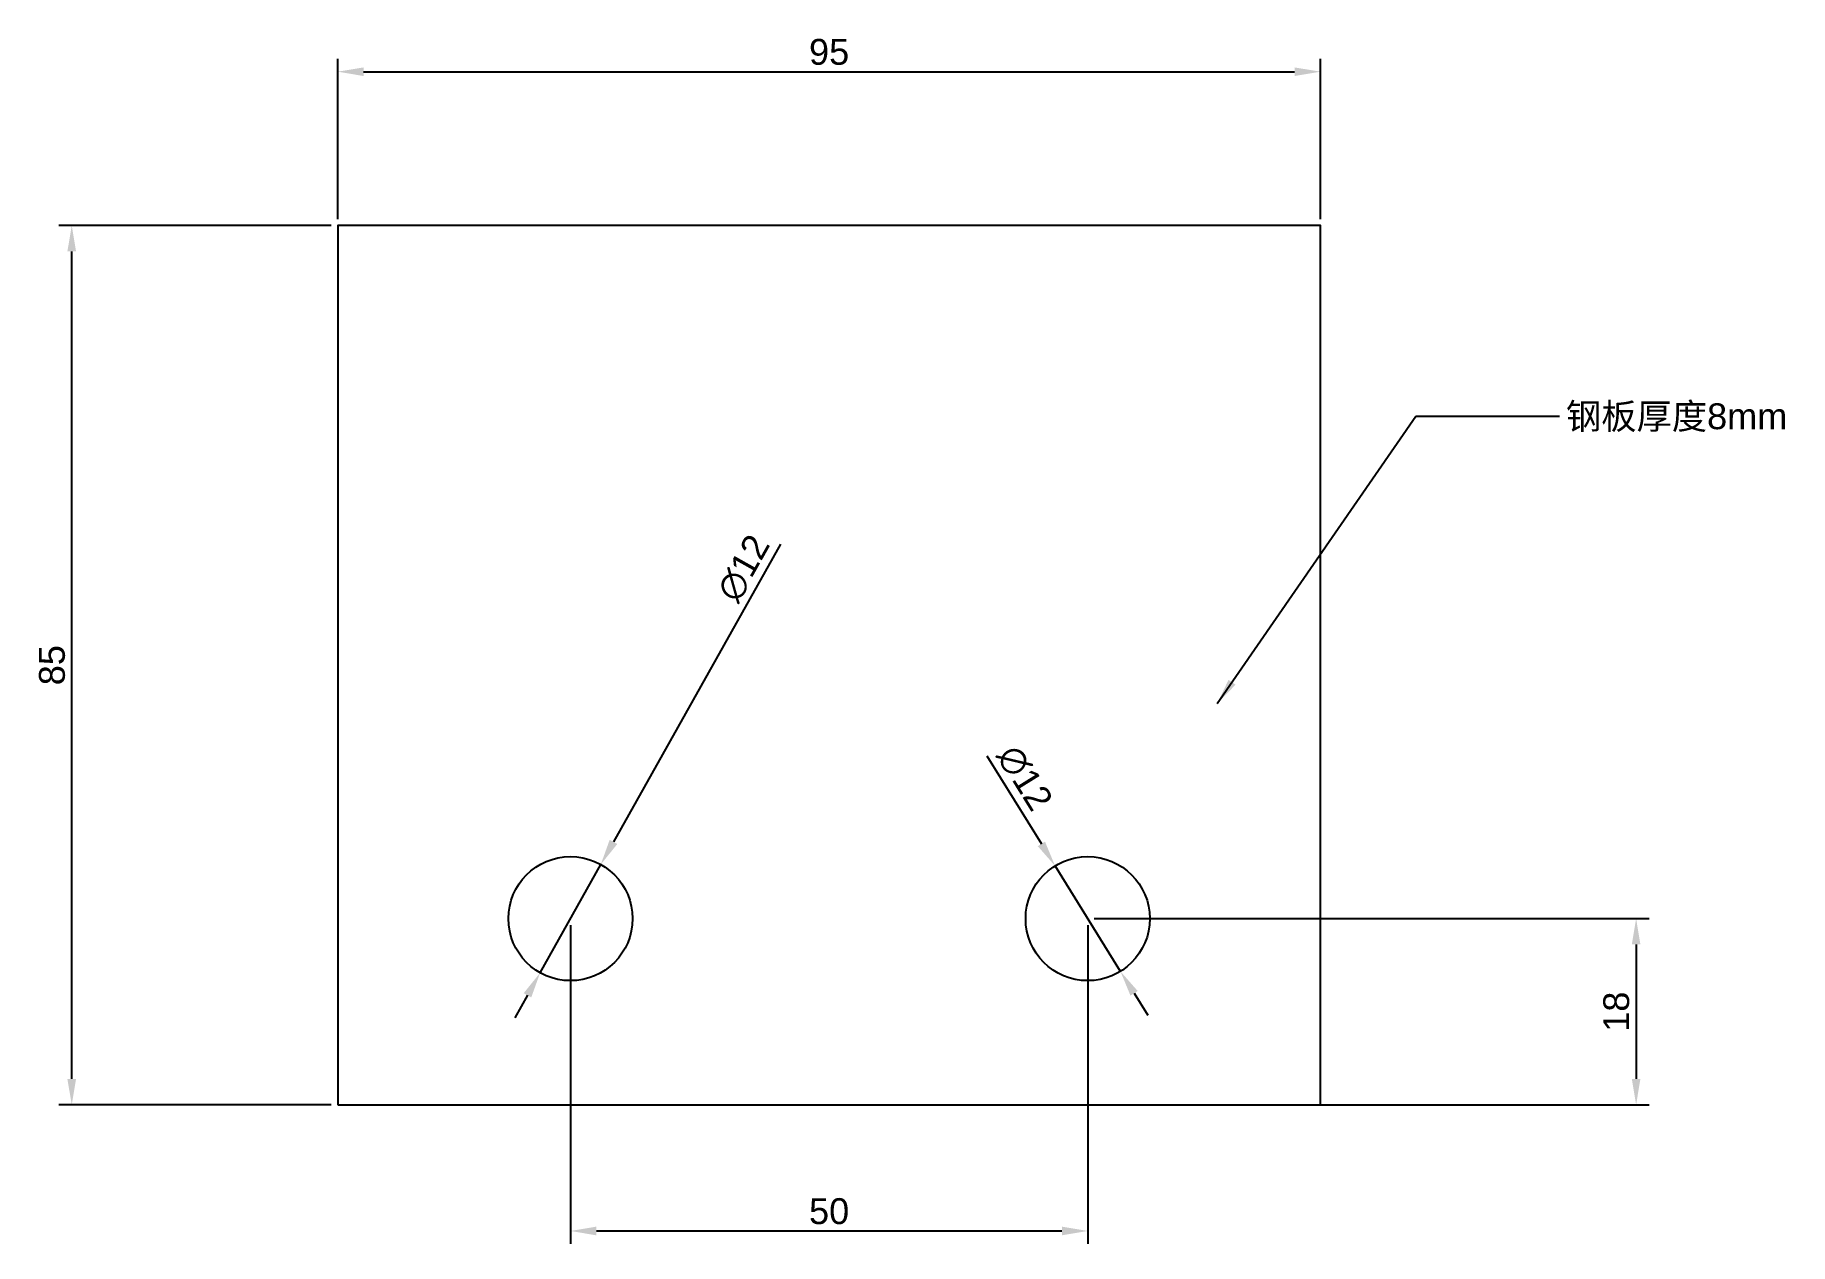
# Model space of a CAD drawing. Header units: millimetres. Extents: x -29 to 140, y -13 to 103.
import ezdxf

# ---------------------------------------------------------------- set-up
doc = ezdxf.new("R2010")
doc.units = ezdxf.units.MM
doc.styles.get("Standard").update_dxf_attribs({"font": 'arial.ttf'})
doc.dimstyles.new('ISO-25', dxfattribs={"dimtxt": 2.5, "dimasz": 2.5, "dimexe": 1.25, "dimexo": 0.625, "dimtad": 1, "dimtxsty": 'Standard', "dimcen": 2.5, "dimadec": 0, "dimazin": 0, "dimtfac": 1, "dimtmove": 0, "dimatfit": 3, "dimfxl": 1, "dimarcsym": 0})

# ---------------------------------------------------------------- blocks, each defined once
blk = doc.blocks.new('*D2')
at = {"color": 0, "lineweight": -2, "transparency": 16777216}
for p, q in [((73.12, 18), (126.76, 18)), ((125.51, 15.5), (125.51, 2.5)), ((78.12, 0), (126.76, 0))]:
    blk.add_line(p, q, dxfattribs=at)
at = {"color": 0, "transparency": 16777216}
for points in [[(125.09, 15.5), (125.92, 15.5), (125.51, 18)], [(125.09, 2.5), (125.92, 2.5), (125.51, 0)]]:
    blk.add_solid(points, dxfattribs=at)
at = {"layer": 'Defpoints', "color": 0, "transparency": 16777216}
for p in [(72.5, 18), (77.5, 0), (125.51, 0)]:
    blk.add_point(p, dxfattribs=at)
at = {"color": 0, "transparency": 16777216, "insert": (123.6, 9), "char_height": 2.5, "attachment_point": 5, "rotation": 90}
blk.add_mtext('18', dxfattribs=at)
blk = doc.blocks.new('*D5')
at = {"color": 0, "lineweight": -2, "transparency": 16777216}
for p, q in [((42.79, 54.2), (26.66, 25.41)), ((19.57, 12.77), (25.43, 23.23)), ((18.34, 10.59), (17.12, 8.41))]:
    blk.add_line(p, q, dxfattribs=at)
at = {"color": 0, "transparency": 16777216}
for points in [[(26.29, 25.62), (27.02, 25.21), (25.43, 23.23)], [(17.98, 10.79), (18.71, 10.38), (19.57, 12.77)]]:
    blk.add_solid(points, dxfattribs=at)
at = {"layer": 'Defpoints', "color": 0, "transparency": 16777216}
for p in [(25.43, 23.23), (19.57, 12.77)]:
    blk.add_point(p, dxfattribs=at)
at = {"color": 0, "transparency": 16777216, "insert": (39.23, 51.88), "char_height": 2.5, "attachment_point": 5, "rotation": 60.7227}
blk.add_mtext('∅12', dxfattribs=at)
blk = doc.blocks.new('*D6')
at = {"color": 0, "lineweight": -2, "transparency": 16777216}
for p, q in [((62.74, 33.74), (68.02, 25.22)), ((75.66, 12.9), (69.34, 23.1)), ((76.98, 10.78), (78.3, 8.65))]:
    blk.add_line(p, q, dxfattribs=at)
at = {"color": 0, "transparency": 16777216}
for points in [[(68.37, 25.44), (67.67, 25), (69.34, 23.1)], [(77.33, 11), (76.63, 10.56), (75.66, 12.9)]]:
    blk.add_solid(points, dxfattribs=at)
at = {"layer": 'Defpoints', "color": 0, "transparency": 16777216}
for p in [(69.34, 23.1), (75.66, 12.9)]:
    blk.add_point(p, dxfattribs=at)
at = {"color": 0, "transparency": 16777216, "insert": (66.4, 31.59), "char_height": 2.5, "attachment_point": 5, "rotation": 301.8044}
blk.add_mtext('∅12', dxfattribs=at)
blk = doc.blocks.new('*D7')
at = {"color": 0, "lineweight": -2, "transparency": 16777216}
for p, q in [((22.5, 17.38), (22.5, -13.45)), ((72.5, 17.38), (72.5, -13.45)), ((25, -12.2), (70, -12.2))]:
    blk.add_line(p, q, dxfattribs=at)
at = {"color": 0, "transparency": 16777216}
for points in [[(25, -11.78), (25, -12.62), (22.5, -12.2)], [(70, -11.78), (70, -12.62), (72.5, -12.2)]]:
    blk.add_solid(points, dxfattribs=at)
at = {"layer": 'Defpoints', "color": 0, "transparency": 16777216}
for p in [(22.5, 18), (72.5, 18), (72.5, -12.2)]:
    blk.add_point(p, dxfattribs=at)
at = {"color": 0, "transparency": 16777216, "insert": (47.5, -10.3), "char_height": 2.5, "attachment_point": 5}
blk.add_mtext('50', dxfattribs=at)
blk = doc.blocks.new('*D9')
at = {"color": 0, "lineweight": -2, "transparency": 16777216}
for p, q in [((0, 85.62), (0, 101.13)), ((95, 85.62), (95, 101.13)), ((2.5, 99.88), (92.5, 99.88))]:
    blk.add_line(p, q, dxfattribs=at)
at = {"color": 0, "transparency": 16777216}
for points in [[(2.5, 100.29), (2.5, 99.46), (0, 99.88)], [(92.5, 100.29), (92.5, 99.46), (95, 99.88)]]:
    blk.add_solid(points, dxfattribs=at)
at = {"layer": 'Defpoints', "color": 0, "transparency": 16777216}
for p in [(95, 99.88), (0, 85), (95, 85)]:
    blk.add_point(p, dxfattribs=at)
at = {"color": 0, "transparency": 16777216, "insert": (47.5, 101.78), "char_height": 2.5, "attachment_point": 5}
blk.add_mtext('95', dxfattribs=at)
blk = doc.blocks.new('*D10')
at = {"color": 0, "lineweight": -2, "transparency": 16777216}
for p, q in [((-0.62, 85), (-26.96, 85)), ((-25.71, 2.5), (-25.71, 82.5)), ((-0.62, 0), (-26.96, 0))]:
    blk.add_line(p, q, dxfattribs=at)
at = {"color": 0, "transparency": 16777216}
for points in [[(-26.13, 82.5), (-25.29, 82.5), (-25.71, 85)], [(-26.13, 2.5), (-25.29, 2.5), (-25.71, 0)]]:
    blk.add_solid(points, dxfattribs=at)
at = {"layer": 'Defpoints', "color": 0, "transparency": 16777216}
for p in [(-25.71, 85), (0, 85), (0, 0)]:
    blk.add_point(p, dxfattribs=at)
at = {"color": 0, "transparency": 16777216, "insert": (-27.61, 42.5), "char_height": 2.5, "attachment_point": 5, "rotation": 90}
blk.add_mtext('85', dxfattribs=at)

msp = doc.modelspace()

# ---------------------------------------------------------------- linework, layer by layer
at = {"color": 0}
msp.add_lwpolyline([(0, 0), (95, 0), (95, 85), (0, 85)], close=True, dxfattribs=at)
for centre in [(22.5, 18), (72.5, 18)]:
    msp.add_circle(centre, 6, dxfattribs=at)

# ---------------------------------------------------------------- texts
at = {"color": 3, "insert": (118.726, 67.817), "char_height": 2.5, "width": 40.98598, "attachment_point": 1}
msp.add_mtext('{\\fSimSun|b0|i0|c134|p2;钢板厚度}8mm', dxfattribs=at)

# ---------------------------------------------------------------- dimensions: what is measured, and where the dimension line sits
at = {"color": 3}
for base, p1, p2, picture, middle in [((95, 99.875), (0, 85), (95, 85), '*D9', (47.5, 101.777)), ((72.5, -12.2), (22.5, 18), (72.5, 18), '*D7', (47.5, -10.299))]:
    dim = msp.add_linear_dim(base=base, p1=p1, p2=p2, dimstyle='ISO-25', dxfattribs=at)
    dim.commit()
    dim.dimension.update_dxf_attribs({"geometry": picture, "text_midpoint": middle})
for base, p1, p2, picture, middle in [((-25.71, 85), (0, 0), (0, 85), '*D10', (-27.611, 42.5)), ((125.505, 0), (72.5, 18), (77.5, 0), '*D2', (123.604, 9))]:
    dim = msp.add_linear_dim(base=base, p1=p1, p2=p2, angle=90, dimstyle='ISO-25', dxfattribs=at)
    dim.commit()
    dim.dimension.update_dxf_attribs({"geometry": picture, "text_midpoint": middle})
dim = msp.add_diameter_dim_2p(p1=(19.566, 12.766), p2=(25.434, 23.234), dimstyle='ISO-25', dxfattribs=at)
dim.commit()
dim.dimension.update_dxf_attribs({"geometry": '*D5', "text_midpoint": (40.953, 50.914), "dimtype": 163})
dim = msp.add_diameter_dim_2p(p1=(75.662, 12.901), p2=(69.338, 23.099), dimstyle='ISO-25', dxfattribs=at)
dim.commit()
dim.dimension.update_dxf_attribs({"geometry": '*D6', "text_midpoint": (66.395, 31.585)})

# ---------------------------------------------------------------- leaders
at = {"color": 3, "annotation_type": 0, "has_hookline": 1, "hookline_direction": 0, "text_width": 21.647}
msp.add_leader([(85.025, 38.79), (104.199, 66.567), (118.101, 66.567)], dimstyle='ISO-25', override={"dimgap": 0.625, "dimtad": 0}, dxfattribs=at)

doc.saveas('drawing.dxf')
